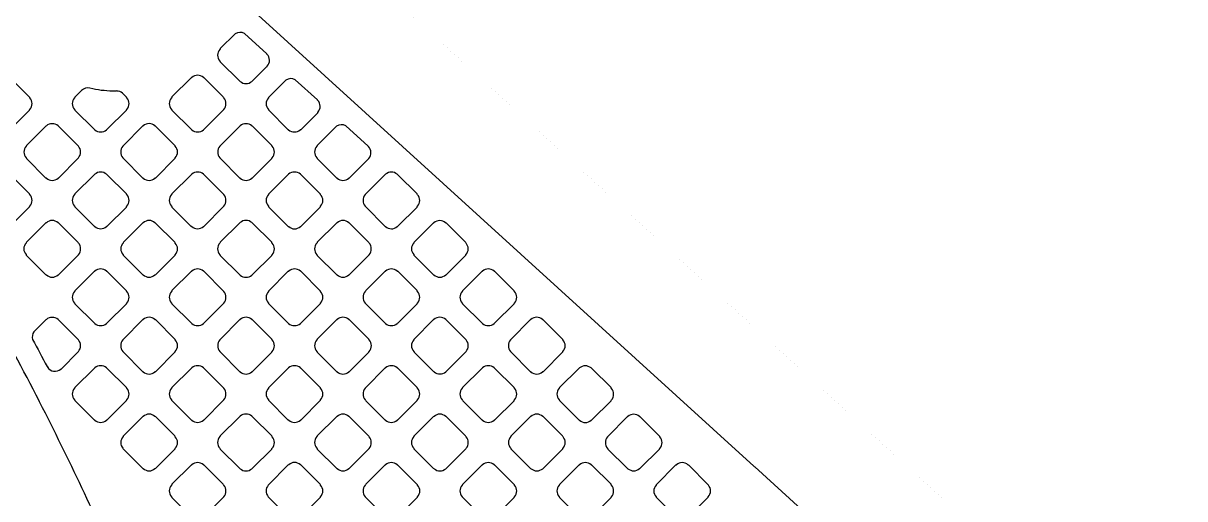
# Model space of a CAD drawing. Extents: x 0 to 248, y 0 to 175.
# Drawn here: x 93.508 to 96.091, y 140.826 to 141.885 of the extents above; entities that cross this region are included whole.
import ezdxf

# ---------------------------------------------------------------- set-up
doc = ezdxf.new("R2010")
doc.units = 0
doc.layers.add('gbr-dxf', color=7, linetype='Continuous')
doc.layers.add('gbr-outline-dxf', color=2, linetype='Continuous')

msp = doc.modelspace()

# ---------------------------------------------------------------- linework, layer by layer
at = {"layer": 'gbr-dxf', "linetype": 'Continuous'}
for points in [[(91.9697, 142.8972, -0.195845), (94.1545, 137.5371, -0.014149), (94.1546, 137.5351), (94.1546, 135.853, -0.025288), (94.1545, 135.8492, 0.157439), (94.5628, 134.5893, 0.219385), (94.7483, 134.5038, -0.014355), (94.7503, 134.5037, -0.010806), (94.7589, 134.5039, -0.414223), (94.9621, 134.3007, -0.414223), (94.7589, 134.0975, -0.414223), (94.5557, 134.3007, -0.043561), (94.5587, 134.3358, -0.012185), (94.559, 134.3374, 0.044234), (94.563, 134.3803, -0.010298), (94.563, 134.3816, 0.140494), (94.526, 134.5108, -0.004442), (94.5028, 134.5423), (94.5026, 134.5425, -0.158008), (94.0783, 135.8515, -0.014071), (94.0784, 135.8534), (94.0784, 137.5331, -0.014135), (94.0783, 137.5351, 0.196009), (91.9132, 142.846, -0.019381)], [(91.7264, 142.7566, -0.122231), (93.6151, 139.6209, -0.016533), (93.6165, 139.6162, -0.065936), (93.8516, 137.847, -0.007748), (93.8516, 137.845), (93.8516, 132.8925, -0.009724), (93.8515, 132.8898, 0.160485), (94.0703, 132.2309, 0.174527), (94.2731, 132.1404, -0.014827), (94.2774, 132.1399, -0.386382), (94.4611, 131.9377, -0.414223), (94.2579, 131.7345, -0.395614), (94.0551, 131.9247, 0.115459), (94.0073, 132.0661, -0.01735), (93.9524, 132.1341), (93.9522, 132.1344, -0.1621), (93.6991, 132.8904, -0.007849), (93.6991, 132.8924, -0.011836), (93.6992, 132.8958), (93.6992, 137.843, -0.007677), (93.6992, 137.845, 0.065927), (93.47, 139.5743, 0.12221), (91.6203, 142.6472, -0.008815)], [(94.0058, 141.9246), (95.1324, 140.8985, -0.024318), (95.1342, 140.897), (95.3578, 140.6933, -0.03047), (95.36, 140.6913), (96.3632, 139.7776, -0.023884), (96.365, 139.7762), (97.1257, 139.0832, -0.015661), (97.1267, 139.0823, -0.092405), (97.1862, 139.0028, -0.015542), (97.1868, 139.0015, -0.11296), (97.214, 138.8836, -0.013611), (97.214, 138.8824), (97.214, 138.7369)], [(94.1863, 139.109, 0.013535), (94.1154, 139.4659), (94.1153, 139.4666, 0.007848), (94.0654, 139.6715, -0.035856), (94.0645, 139.6749, 0.038573), (93.7268, 140.6546, -0.031591), (93.7256, 140.6575, 0.015741), (93.5449, 141.0402, -0.038409), (93.5431, 141.0437, 0.017473), (93.3146, 141.4542, -0.034563)]]:
    msp.add_lwpolyline(points, format="xyb", dxfattribs=at)
for points in [[(93.9449, 141.8263, 0.379116), (93.9449, 141.8004, -0.092052), (93.9459, 141.7988), (93.9887, 141.756, -0.08752), (93.9902, 141.7551, 0.378867), (94.0161, 141.7551, -0.09601), (94.0178, 141.756), (94.0497, 141.788, -0.047284), (94.0503, 141.7887, 0.392162), (94.0496, 141.8158, -0.04677), (94.0491, 141.8165), (93.9995, 141.8616, 0.269787), (93.9789, 141.8609), (93.9459, 141.828, -0.095895)], [(93.4062, 141.6926, -0.087784), (93.4071, 141.6911), (93.4498, 141.6484, -0.100151), (93.4515, 141.6474, 0.379308), (93.4775, 141.6474, -0.09601), (93.4791, 141.6484), (93.5216, 141.6909, -0.096227), (93.5226, 141.6926, 0.378952), (93.5226, 141.7185, -0.092052), (93.5217, 141.7201), (93.4789, 141.7628, -0.096527), (93.4773, 141.7638, 0.37947), (93.4513, 141.7638, -0.096458), (93.4497, 141.7628), (93.4071, 141.7202, -0.096627), (93.4062, 141.7186, 0.379731)], [(93.8373, 141.6927, -0.104392), (93.8383, 141.6909), (93.8808, 141.6484, -0.10046), (93.8825, 141.6474, 0.37981), (93.9085, 141.6474, -0.096625), (93.9101, 141.6484), (93.9526, 141.6909, -0.096111), (93.9536, 141.6925, 0.37981), (93.9536, 141.7185, -0.108195), (93.9525, 141.7203), (93.91, 141.7628, -0.096857), (93.9084, 141.7638, 0.379731), (93.8824, 141.7638, -0.096458), (93.8808, 141.7628), (93.8382, 141.7203, -0.096627), (93.8373, 141.7186, 0.379731)], [(94.0528, 141.7185, 0.379347), (94.0528, 141.6925, -0.092348), (94.0537, 141.691), (94.0964, 141.6483, -0.088202), (94.0979, 141.6474, 0.379423), (94.1238, 141.6474, -0.095506), (94.1255, 141.6483), (94.1625, 141.6853, -0.046251), (94.163, 141.6861, 0.39222), (94.1624, 141.7131, -0.046294), (94.1618, 141.7138), (94.1123, 141.7588, 0.26968), (94.0917, 141.7581), (94.0537, 141.7201, -0.095895)], [(93.6217, 141.7185, 0.379116), (93.6217, 141.6926, -0.104473), (93.6228, 141.6908), (93.6652, 141.6484, -0.100215), (93.6669, 141.6474, 0.379201), (93.6928, 141.6474, -0.095956), (93.6945, 141.6484), (93.7371, 141.691, -0.096332), (93.7381, 141.6927, 0.379423), (93.7381, 141.7186, -0.087284), (93.7372, 141.7201), (93.7286, 141.7287, 0.182555), (93.7154, 141.7336, -0.035832), (93.7151, 141.7337, -0.010824), (93.7065, 141.7335, -0.063011), (93.656, 141.7399, -0.051777), (93.6555, 141.7399, 0.245606), (93.6376, 141.7351), (93.6376, 141.735), (93.6227, 141.7202, -0.096206)], [(93.5141, 141.5849, -0.10047), (93.5151, 141.5832), (93.5575, 141.5407, -0.096332), (93.5592, 141.5397, 0.379451), (93.5851, 141.5397, -0.096117), (93.5868, 141.5407), (93.6293, 141.5832, -0.095796), (93.6303, 141.5849, 0.378779), (93.6303, 141.6108, -0.09601), (93.6293, 141.6124), (93.5868, 141.6549, -0.100093), (93.5851, 141.6559, 0.37947), (93.5591, 141.6559, -0.096723), (93.5575, 141.6549), (93.515, 141.6125, -0.096627), (93.5141, 141.6108, 0.379731)], [(93.7294, 141.5849, -0.10047), (93.7304, 141.5831), (93.773, 141.5405, -0.096111), (93.7747, 141.5396, 0.37981), (93.8006, 141.5396, -0.095956), (93.8023, 141.5405), (93.8449, 141.5832, -0.096111), (93.8459, 141.5848, 0.37981), (93.8459, 141.6108, -0.096608), (93.8449, 141.6124), (93.8021, 141.6552, -0.083651), (93.8007, 141.6561, 0.379731), (93.7747, 141.6561, -0.096458), (93.7731, 141.6551), (93.7304, 141.6125, -0.096627), (93.7294, 141.6108, 0.379731)], [(93.9451, 141.5849, -0.103999), (93.9461, 141.5831), (93.9885, 141.5407, -0.099849), (93.9902, 141.5397, 0.37889), (94.0161, 141.5397, -0.096117), (94.0178, 141.5406), (94.0603, 141.5832, -0.095895), (94.0613, 141.5848, 0.379201), (94.0613, 141.6108, -0.108153), (94.0602, 141.6126), (94.0179, 141.655, -0.096111), (94.0162, 141.656, 0.379731), (93.9902, 141.656, -0.096458), (93.9886, 141.655), (93.9461, 141.6125, -0.096627), (93.9451, 141.6108, 0.3795)], [(94.1605, 141.5849, -0.092348), (94.1614, 141.5833), (94.2042, 141.5405, -0.088202), (94.2057, 141.5396, 0.379423), (94.2317, 141.5395, -0.095506), (94.2333, 141.5405), (94.2753, 141.5826, -0.046737), (94.2759, 141.5833, 0.392274), (94.2752, 141.6103, -0.045951), (94.2747, 141.611), (94.2251, 141.6562, 0.269715), (94.2044, 141.6555), (94.1614, 141.6125, -0.096627), (94.1605, 141.6108, 0.379731)], [(93.4062, 141.477, -0.083328), (93.407, 141.4756), (93.4497, 141.4329, -0.096332), (93.4514, 141.4319, 0.37981), (93.4773, 141.4319, -0.096625), (93.479, 141.4329), (93.5216, 141.4755, -0.096111), (93.5226, 141.4772, 0.37981), (93.5226, 141.5031, -0.096458), (93.5216, 141.5048), (93.4792, 141.5472, -0.100499), (93.4774, 141.5482, 0.379731), (93.4515, 141.5482, -0.096458), (93.4498, 141.5473), (93.4071, 141.5046, -0.096627), (93.4062, 141.5029, 0.379731)], [(93.6217, 141.4771, -0.087784), (93.6226, 141.4756), (93.6653, 141.4329, -0.100476), (93.667, 141.4319, 0.37981), (93.693, 141.4319, -0.096625), (93.6946, 141.4329), (93.7371, 141.4754, -0.096111), (93.7381, 141.477, 0.37981), (93.7381, 141.503, -0.09253), (93.7372, 141.5046), (93.6945, 141.5473, -0.096423), (93.6928, 141.5482, 0.379731), (93.6669, 141.5482, -0.096458), (93.6652, 141.5473), (93.6227, 141.5047, -0.096627), (93.6217, 141.5031, 0.379731)], [(93.8373, 141.477, -0.100399), (93.8383, 141.4753), (93.8807, 141.4328, -0.096627), (93.8824, 141.4319, 0.379308), (93.9083, 141.4318, -0.095866), (93.91, 141.4328), (93.9526, 141.4755, -0.096227), (93.9536, 141.4771, 0.378952), (93.9536, 141.503, -0.095968), (93.9526, 141.5047), (93.9099, 141.5474, -0.083772), (93.9085, 141.5483, 0.37947), (93.8825, 141.5483, -0.096458), (93.8809, 141.5473), (93.8382, 141.5046, -0.096857), (93.8373, 141.503, 0.379731)], [(94.0528, 141.4772, -0.103999), (94.0538, 141.4754), (94.0963, 141.4328, -0.099849), (94.098, 141.4318, 0.37889), (94.124, 141.4318, -0.096117), (94.1256, 141.4328), (94.1681, 141.4754, -0.095895), (94.1691, 141.477, 0.379201), (94.1691, 141.5029, -0.108153), (94.168, 141.5048), (94.1256, 141.5473, -0.096111), (94.1239, 141.5483, 0.379731), (94.0979, 141.5483, -0.096458), (94.0963, 141.5473), (94.0538, 141.5048, -0.096627), (94.0528, 141.5031, 0.3795)], [(94.2683, 141.503, 0.379347), (94.2683, 141.477, -0.092139), (94.2692, 141.4755), (94.3119, 141.4328, -0.087638), (94.3134, 141.4319, 0.379451), (94.3394, 141.4318, -0.096117), (94.341, 141.4328), (94.3835, 141.4754, -0.095895), (94.3845, 141.477, 0.378647), (94.3845, 141.5029, -0.100093), (94.3835, 141.5046), (94.3409, 141.5473, -0.087303), (94.3394, 141.5482, 0.378338), (94.3135, 141.5482, -0.096025), (94.3119, 141.5472), (94.2692, 141.5046, -0.095895)], [(93.5139, 141.3953, 0.379249), (93.5139, 141.3694, -0.096475), (93.5149, 141.3677), (93.5576, 141.325, -0.092289), (93.5592, 141.3241, 0.37981), (93.5851, 141.3241, -0.096625), (93.5868, 141.325), (93.6294, 141.3677, -0.096111), (93.6304, 141.3693, 0.379451), (93.6304, 141.3953, -0.100402), (93.6294, 141.397), (93.5869, 141.4395, -0.104101), (93.5851, 141.4405, 0.378939), (93.5591, 141.4405, -0.096614), (93.5575, 141.4396), (93.5149, 141.3969, -0.096195)], [(93.7296, 141.3693, -0.096625), (93.7305, 141.3677), (93.7731, 141.3251, -0.092233), (93.7747, 141.3242, 0.379308), (93.8006, 141.3241, -0.09601), (93.8023, 141.3251), (93.8448, 141.3677, -0.096227), (93.8458, 141.3693, 0.378952), (93.8458, 141.3952, -0.100076), (93.8448, 141.3969), (93.8022, 141.4396, -0.088435), (93.8007, 141.4405, 0.37947), (93.7747, 141.4405, -0.096458), (93.7731, 141.4395), (93.7305, 141.3969, -0.096627), (93.7296, 141.3953, 0.379731)], [(93.9449, 141.3693, -0.100082), (93.9459, 141.3676), (93.9886, 141.325, -0.096227), (93.9902, 141.324, 0.379201), (94.0162, 141.324, -0.095956), (94.0178, 141.325), (94.0604, 141.3676, -0.096111), (94.0614, 141.3693, 0.379308), (94.0614, 141.3952, -0.096507), (94.0604, 141.3969), (94.0176, 141.4397, -0.083772), (94.0162, 141.4406, 0.37947), (93.9902, 141.4406, -0.096458), (93.9886, 141.4396), (93.9459, 141.397, -0.096627), (93.945, 141.3953, 0.3795)], [(94.1606, 141.3693, -0.104473), (94.1616, 141.3676), (94.204, 141.3251, -0.100073), (94.2057, 141.3241, 0.378747), (94.2317, 141.3241, -0.09601), (94.2333, 141.3251), (94.2758, 141.3677, -0.096227), (94.2768, 141.3693, 0.379422), (94.2768, 141.3953, -0.108195), (94.2757, 141.3971), (94.2334, 141.4395, -0.096423), (94.2317, 141.4405, 0.379731), (94.2058, 141.4405, -0.096458), (94.2041, 141.4395), (94.1616, 141.3969, -0.096423), (94.1606, 141.3953, 0.3795)], [(94.376, 141.3953, 0.379778), (94.376, 141.3694, -0.096625), (94.377, 141.3677), (94.4196, 141.3251, -0.092233), (94.4211, 141.3242, 0.379742), (94.4471, 141.3242, -0.095956), (94.4488, 141.3252), (94.4913, 141.3677, -0.095916), (94.4922, 141.3693, 0.379054), (94.4923, 141.3952, -0.096528), (94.4913, 141.3969), (94.4487, 141.4394, -0.099605), (94.447, 141.4404, 0.378853), (94.4211, 141.4404, -0.096614), (94.4195, 141.4394), (94.377, 141.397, -0.096558)], [(93.6217, 141.2615, -0.083317), (93.6226, 141.2601), (93.6653, 141.2174, -0.096111), (93.6669, 141.2164, 0.37981), (93.6929, 141.2164, -0.095956), (93.6945, 141.2174), (93.7371, 141.26, -0.096332), (93.7381, 141.2616, 0.37981), (93.7381, 141.2876, -0.096625), (93.7371, 141.2892), (93.6947, 141.3317, -0.100151), (93.6929, 141.3327, 0.379731), (93.667, 141.3327, -0.096458), (93.6653, 141.3317), (93.6227, 141.2891, -0.096627), (93.6217, 141.2874, 0.379731)], [(93.8373, 141.2616, -0.096625), (93.8382, 141.26), (93.8809, 141.2173, -0.092233), (93.8825, 141.2163, 0.379308), (93.9084, 141.2163, -0.09601), (93.9101, 141.2173), (93.9526, 141.2598, -0.096227), (93.9536, 141.2615, 0.378952), (93.9536, 141.2874, -0.100076), (93.9526, 141.2891), (93.9099, 141.3319, -0.088435), (93.9084, 141.3328, 0.37947), (93.8824, 141.3328, -0.096458), (93.8808, 141.3318), (93.8382, 141.2893, -0.096627), (93.8373, 141.2876, 0.379731)], [(94.0528, 141.2615, -0.100588), (94.0538, 141.2598), (94.0963, 141.2173, -0.096539), (94.0979, 141.2163, 0.379201), (94.1239, 141.2163, -0.095956), (94.1255, 141.2173), (94.1681, 141.2599, -0.096332), (94.1691, 141.2616, 0.379308), (94.1691, 141.2875, -0.095968), (94.1681, 141.2892), (94.1254, 141.3319, -0.083374), (94.124, 141.3328, 0.37947), (94.0981, 141.3328, -0.096625), (94.0964, 141.3318), (94.0538, 141.2891, -0.096111), (94.0528, 141.2875, 0.3795)], [(94.2683, 141.2616, -0.104392), (94.2693, 141.2598), (94.3117, 141.2174, -0.100151), (94.3134, 141.2164, 0.379742), (94.3394, 141.2164, -0.095956), (94.3411, 141.2174), (94.3835, 141.2599, -0.095916), (94.3845, 141.2616, 0.379644), (94.3845, 141.2875, -0.108952), (94.3835, 141.2894), (94.3411, 141.3318, -0.096857), (94.3394, 141.3328, 0.379731), (94.3135, 141.3328, -0.096458), (94.3118, 141.3318), (94.2693, 141.2893, -0.096627), (94.2683, 141.2876, 0.379731)], [(94.4837, 141.2876, 0.379298), (94.4837, 141.2616, -0.096458), (94.4847, 141.26), (94.5274, 141.2173, -0.092072), (94.529, 141.2164, 0.379451), (94.5549, 141.2164, -0.096117), (94.5565, 141.2173), (94.5991, 141.2599, -0.095895), (94.6001, 141.2615, 0.378647), (94.6001, 141.2874, -0.095883), (94.5991, 141.2891), (94.5564, 141.3317, -0.099645), (94.5547, 141.3327, 0.378441), (94.5288, 141.3327, -0.095862), (94.5272, 141.3318), (94.4847, 141.2892, -0.096527)], [(93.5287, 141.1806, -0.002547), (93.5606, 141.1205, -0.048459), (93.5614, 141.1194, 0.469398), (93.5915, 141.1147, -0.051978), (93.5927, 141.1156), (93.6293, 141.1522, -0.095602), (93.6303, 141.1538, 0.379299), (93.6303, 141.1798, -0.104392), (93.6292, 141.1816), (93.587, 141.2238, -0.107961), (93.5851, 141.2249, 0.3795), (93.5591, 141.2249, -0.096475), (93.5575, 141.2239), (93.5312, 141.1976, 0.220506)], [(93.7294, 141.1538, -0.092348), (93.7304, 141.1522), (93.7732, 141.1094, -0.088202), (93.7747, 141.1085, 0.37981), (93.8006, 141.1085, -0.095956), (93.8023, 141.1095), (93.8449, 141.1521, -0.096332), (93.8459, 141.1538, 0.37981), (93.8459, 141.1797, -0.104392), (93.8449, 141.1815), (93.8023, 141.2241, -0.092233), (93.8007, 141.2251, 0.379731), (93.7747, 141.2251, -0.096458), (93.7731, 141.2241), (93.7304, 141.1814, -0.096627), (93.7294, 141.1798, 0.379731)], [(93.9451, 141.1538, -0.096625), (93.9461, 141.1522), (93.9886, 141.1096, -0.092072), (93.9902, 141.1086, 0.379451), (94.0161, 141.1086, -0.096117), (94.0178, 141.1096), (94.0603, 141.1522, -0.095796), (94.0613, 141.1538, 0.378779), (94.0613, 141.1797, -0.099971), (94.0603, 141.1814), (94.0177, 141.224, -0.087865), (94.0162, 141.225, 0.37947), (93.9902, 141.2249, -0.096475), (93.9886, 141.224), (93.9461, 141.1814, -0.096627), (93.9451, 141.1798, 0.379731)], [(94.1604, 141.1538, -0.096625), (94.1614, 141.1521), (94.204, 141.1095, -0.092233), (94.2056, 141.1086, 0.379742), (94.2316, 141.1086, -0.095956), (94.2332, 141.1096), (94.2759, 141.1523, -0.095916), (94.2769, 141.1539, 0.379644), (94.2769, 141.1799, -0.084073), (94.276, 141.1813), (94.2332, 141.2241, -0.088202), (94.2317, 141.225, 0.379731), (94.2057, 141.225, -0.096458), (94.2041, 141.2241), (94.1614, 141.1814, -0.096627), (94.1604, 141.1798, 0.379731)], [(94.376, 141.1799, 0.378741), (94.376, 141.154, -0.107677), (94.3771, 141.1521), (94.4195, 141.1097, -0.103973), (94.4213, 141.1087, 0.379422), (94.4472, 141.1087, -0.096625), (94.4489, 141.1097), (94.4914, 141.1521, -0.096111), (94.4923, 141.1538, 0.37981), (94.4923, 141.1798, -0.104293), (94.4913, 141.1816), (94.4489, 141.2239, -0.108174), (94.4471, 141.225, 0.379463), (94.4211, 141.225, -0.096475), (94.4195, 141.224), (94.377, 141.1815, -0.096504)], [(94.5915, 141.1538, -0.092162), (94.5924, 141.1523), (94.6353, 141.1094, -0.08752), (94.6368, 141.1085, 0.37889), (94.6627, 141.1085, -0.096117), (94.6643, 141.1095), (94.7069, 141.152, -0.095895), (94.7079, 141.1537, 0.378647), (94.7079, 141.1796, -0.100093), (94.7069, 141.1813), (94.6641, 141.2241, -0.087396), (94.6626, 141.225, 0.378853), (94.6367, 141.225, -0.096614), (94.6351, 141.224), (94.5925, 141.1814, -0.096212), (94.5915, 141.1798, 0.379456)], [(93.6217, 141.0461, -0.096117), (93.6226, 141.0444), (93.6652, 141.0019, -0.107634), (93.6671, 141.0009, 0.37889), (93.693, 141.0009, -0.096117), (93.6946, 141.0018), (93.7372, 141.0444, -0.095895), (93.7381, 141.046, 0.379201), (93.7381, 141.072, -0.10047), (93.7371, 141.0737), (93.6946, 141.1162, -0.10399), (93.6928, 141.1172, 0.379731), (93.6669, 141.1172, -0.096458), (93.6652, 141.1162), (93.6227, 141.0737, -0.096627), (93.6217, 141.072, 0.3795)], [(93.8372, 141.046, -0.092052), (93.8382, 141.0445), (93.8809, 141.0017, -0.087639), (93.8824, 141.0008, 0.378952), (93.9083, 141.0008, -0.095866), (93.91, 141.0018), (93.9526, 141.0444, -0.096227), (93.9536, 141.0461, 0.379422), (93.9536, 141.072, -0.10451), (93.9525, 141.0738), (93.9101, 141.1163, -0.092233), (93.9085, 141.1173, 0.379731), (93.8825, 141.1173, -0.096458), (93.8809, 141.1163), (93.8382, 141.0736, -0.096627), (93.8373, 141.072, 0.379357)], [(94.0528, 141.0461, -0.096625), (94.0538, 141.0445), (94.0964, 141.0018, -0.092233), (94.098, 141.0009, 0.379742), (94.1239, 141.0009, -0.095956), (94.1256, 141.0019), (94.1681, 141.0444, -0.095916), (94.169, 141.046, 0.379644), (94.169, 141.072, -0.100902), (94.168, 141.0737), (94.1254, 141.1163, -0.088202), (94.1239, 141.1173, 0.379731), (94.0979, 141.1173, -0.096458), (94.0963, 141.1163), (94.0538, 141.0737, -0.096627), (94.0528, 141.0721, 0.379731)], [(94.2682, 141.072, 0.379692), (94.2682, 141.0461, -0.100828), (94.2692, 141.0443), (94.3118, 141.0018, -0.096627), (94.3134, 141.0008, 0.37981), (94.3394, 141.0008, -0.096625), (94.341, 141.0018), (94.3836, 141.0444, -0.096111), (94.3846, 141.0461, 0.37981), (94.3846, 141.072, -0.096458), (94.3836, 141.0737), (94.3409, 141.1165, -0.083651), (94.3395, 141.1173, 0.379802), (94.3135, 141.1173, -0.096458), (94.3118, 141.1164), (94.2692, 141.0737, -0.096857)], [(94.4838, 141.0461, -0.108153), (94.4849, 141.0443), (94.5273, 141.0019, -0.10399), (94.5291, 141.0008, 0.379308), (94.555, 141.0008, -0.09601), (94.5567, 141.0018), (94.5992, 141.0443, -0.096227), (94.6002, 141.046, 0.378952), (94.6002, 141.0719, -0.103956), (94.5992, 141.0737), (94.5567, 141.1161, -0.108196), (94.5549, 141.1172, 0.37947), (94.5289, 141.1172, -0.096458), (94.5273, 141.1162), (94.4848, 141.0738, -0.096627), (94.4838, 141.0721, 0.379731)], [(94.6993, 141.046, -0.096117), (94.7003, 141.0444), (94.743, 141.0017, -0.091578), (94.7446, 141.0007, 0.378664), (94.7705, 141.0007, -0.09601), (94.7722, 141.0017), (94.8147, 141.0442, -0.096128), (94.8157, 141.0459, 0.378978), (94.8157, 141.0718, -0.095487), (94.8148, 141.0734), (94.7721, 141.1161, -0.099645), (94.7704, 141.1171, 0.378889), (94.7445, 141.1171, -0.096614), (94.7428, 141.1161), (94.7003, 141.0736, -0.096212), (94.6994, 141.072, 0.379456)], [(93.7295, 140.9383, -0.104473), (93.7306, 140.9365), (93.773, 140.8941, -0.100073), (93.7747, 140.8931, 0.378747), (93.8006, 140.8931, -0.09601), (93.8023, 140.8941), (93.8448, 140.9366, -0.096227), (93.8458, 140.9383, 0.379422), (93.8458, 140.9642, -0.108195), (93.8447, 140.9661), (93.8023, 141.0085, -0.096423), (93.8007, 141.0094, 0.379731), (93.7747, 141.0094, -0.096458), (93.7731, 141.0084), (93.7305, 140.9659, -0.096857), (93.7296, 140.9643, 0.3795)], [(93.945, 140.9383, -0.092348), (93.9459, 140.9367), (93.9887, 140.894, -0.088202), (93.9902, 140.893, 0.379415), (94.0161, 140.893, -0.095612), (94.0177, 140.894), (94.0604, 140.9367, -0.095759), (94.0614, 140.9383, 0.378693), (94.0614, 140.9642, -0.103956), (94.0604, 140.966), (94.0178, 141.0086, -0.092398), (94.0162, 141.0096, 0.37947), (93.9902, 141.0096, -0.096723), (93.9886, 141.0086), (93.9459, 140.9659, -0.096627), (93.945, 140.9643, 0.379731)], [(94.1605, 140.9643, 0.379692), (94.1605, 140.9384, -0.096458), (94.1615, 140.9367), (94.2041, 140.8941, -0.092072), (94.2057, 140.8931, 0.37981), (94.2317, 140.8931, -0.096625), (94.2333, 140.8941), (94.2758, 140.9366, -0.096111), (94.2768, 140.9382, 0.37981), (94.2768, 140.9642, -0.100399), (94.2758, 140.9659), (94.2331, 141.0086, -0.088202), (94.2317, 141.0095, 0.379802), (94.2057, 141.0095, -0.096458), (94.204, 141.0085), (94.1615, 140.966, -0.096857)], [(94.376, 140.9383, -0.104392), (94.377, 140.9365), (94.4195, 140.894, -0.100151), (94.4213, 140.893, 0.37981), (94.4472, 140.893, -0.095956), (94.4489, 140.894), (94.4915, 140.9366, -0.096332), (94.4925, 140.9383, 0.37981), (94.4925, 140.9642, -0.092348), (94.4915, 140.9658), (94.4488, 141.0085, -0.096111), (94.4472, 141.0095, 0.379731), (94.4212, 141.0095, -0.096458), (94.4196, 141.0085), (94.377, 140.9659, -0.096627), (94.376, 140.9643, 0.379731)], [(94.5916, 140.9383, -0.103956), (94.5926, 140.9365), (94.6351, 140.894, -0.100401), (94.6369, 140.893, 0.378837), (94.6628, 140.893, -0.09601), (94.6644, 140.894), (94.707, 140.9365, -0.095935), (94.7079, 140.9381, 0.379002), (94.708, 140.9641, -0.107685), (94.7069, 140.966), (94.6644, 141.0085, -0.096527), (94.6628, 141.0094, 0.37947), (94.6368, 141.0094, -0.096458), (94.6351, 141.0084), (94.5926, 140.9659, -0.096627), (94.5916, 140.9643, 0.379357)], [(94.8071, 140.9381, -0.083636), (94.808, 140.9367), (94.8507, 140.894, -0.096558), (94.8523, 140.893, 0.379639), (94.8783, 140.8931, -0.095956), (94.8799, 140.894), (94.9225, 140.9366, -0.096332), (94.9234, 140.9382, 0.379092), (94.9235, 140.9641, -0.091563), (94.9225, 140.9657), (94.8799, 141.0083, -0.096206), (94.8782, 141.0093, 0.379439), (94.8523, 141.0093, -0.097199), (94.8506, 141.0083), (94.8081, 140.9657, -0.096328), (94.8071, 140.9641, 0.379326)], [(93.8373, 140.8306, -0.104392), (93.8383, 140.8288), (93.8807, 140.7863, -0.100151), (93.8825, 140.7853, 0.379415), (93.9084, 140.7853, -0.095612), (93.9101, 140.7863), (93.9526, 140.8288, -0.096092), (93.9536, 140.8305, 0.378693), (93.9536, 140.8564, -0.108121), (93.9525, 140.8583), (93.91, 140.9008, -0.096527), (93.9084, 140.9017, 0.37947), (93.8824, 140.9017, -0.096458), (93.8808, 140.9008), (93.8382, 140.8582, -0.096627), (93.8373, 140.8566, 0.379731)], [(94.0527, 140.8565, 0.379692), (94.0527, 140.8305, -0.09253), (94.0537, 140.8289), (94.0964, 140.7862, -0.087638), (94.0979, 140.7853, 0.37981), (94.1239, 140.7853, -0.096625), (94.1255, 140.7863), (94.1681, 140.8289, -0.096111), (94.1691, 140.8305, 0.37981), (94.1691, 140.8565, -0.104293), (94.1681, 140.8583), (94.1256, 140.9008, -0.092233), (94.124, 140.9018, 0.379802), (94.098, 140.9018, -0.095956), (94.0964, 140.9008), (94.0537, 140.8581, -0.096416)], [(94.2683, 140.8306, -0.092162), (94.2692, 140.829), (94.3121, 140.7862, -0.08752), (94.3135, 140.7853, 0.37889), (94.3395, 140.7853, -0.096117), (94.3411, 140.7862), (94.3837, 140.8289, -0.095895), (94.3847, 140.8305, 0.379201), (94.3847, 140.8565, -0.087784), (94.3838, 140.8579), (94.341, 140.9008, -0.092233), (94.3394, 140.9017, 0.379731), (94.3134, 140.9017, -0.096458), (94.3118, 140.9007), (94.2692, 140.8582, -0.096627), (94.2683, 140.8565, 0.3795)], [(94.4838, 140.8305, -0.104392), (94.4849, 140.8287), (94.5273, 140.7863, -0.100824), (94.529, 140.7852, 0.379182), (94.555, 140.7852, -0.096507), (94.5566, 140.7862), (94.5993, 140.8289, -0.096036), (94.6003, 140.8305, 0.37829), (94.6003, 140.8564, -0.091854), (94.5994, 140.858), (94.5566, 140.9007, -0.095796), (94.555, 140.9017, 0.379347), (94.529, 140.9017, -0.096458), (94.5274, 140.9007), (94.4848, 140.8581, -0.096627), (94.4838, 140.8565, 0.379731)], [(94.6994, 140.8306, -0.107526), (94.7005, 140.8287), (94.7428, 140.7863, -0.103923), (94.7446, 140.7853, 0.379057), (94.7705, 140.7853, -0.096117), (94.7722, 140.7863), (94.8147, 140.8288, -0.095796), (94.8157, 140.8305, 0.378779), (94.8157, 140.8564, -0.103884), (94.8147, 140.8582), (94.7723, 140.9005, -0.107982), (94.7705, 140.9016, 0.378885), (94.7446, 140.9016, -0.096618), (94.7429, 140.9006), (94.7004, 140.8581, -0.096206), (94.6994, 140.8565, 0.378446)], [(94.9148, 140.8564, 0.379778), (94.9148, 140.8304, -0.083328), (94.9157, 140.829), (94.9584, 140.7863, -0.096332), (94.96, 140.7854, 0.37981), (94.986, 140.7854, -0.096625), (94.9876, 140.7863), (95.0302, 140.8289, -0.096111), (95.0311, 140.8305, 0.379092), (95.0312, 140.8564, -0.091768), (95.0302, 140.858), (94.9876, 140.9006, -0.095686), (94.9859, 140.9016, 0.378853), (94.96, 140.9016, -0.096614), (94.9584, 140.9006), (94.9158, 140.858, -0.096558)]]:
    msp.add_lwpolyline(points, format="xyb", close=True, dxfattribs=at)
at = {"layer": 'gbr-outline-dxf', "linetype": 'Continuous', "const_width": 0.000025}
msp.add_lwpolyline([(97.4434, 131.5017), (97.4434, 138.8833, 0.211094), (97.28, 139.253), (91.6067, 144.4193, -0.211095), (91.4434, 144.789), (91.4434, 152.6922, 0.414217), (90.9434, 153.1922), (77.9434, 153.1922, 0.414217), (77.4434, 152.6922), (77.4434, 144.789, 0.211094), (77.6068, 144.4193), (83.2801, 139.253, -0.211095), (83.4434, 138.8833), (83.4434, 130.1255, 0.414217), (83.9434, 129.6255), (88.9434, 129.6255, 0.414217), (89.4434, 130.1255), (89.4434, 130.5017, -0.414217), (89.9434, 131.0017), (96.9434, 131.0017, 0.414217)], format="xyb", close=True, dxfattribs=at)

doc.saveas('drawing.dxf')
